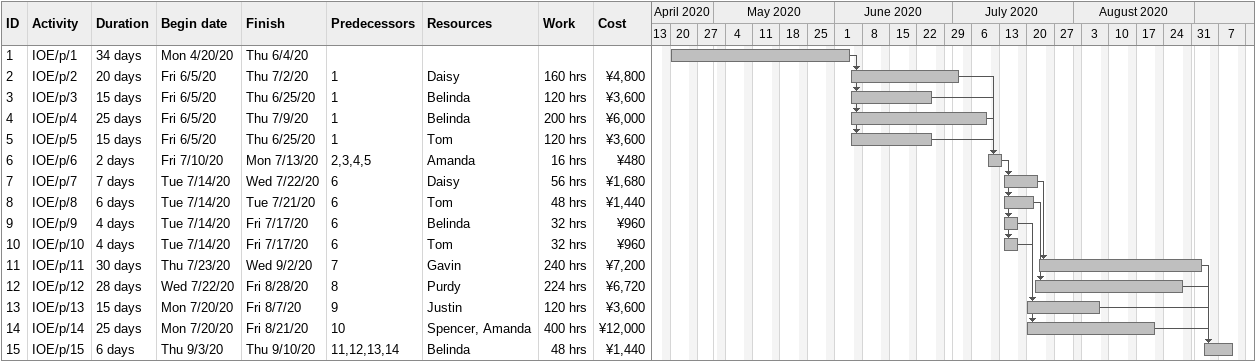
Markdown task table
| ID | Task | Duration | Start | Finish | Predecessors | Resources | Work (h) | Cost (¥) |
|---|---|---|---|---|---|---|---|---|
| 1 | IOE/p/1 | 34d | 2020-04-20 | 2020-06-04 |  |  |  |  |
| 2 | IOE/p/2 | 20d | 2020-06-05 | 2020-07-02 | 1 | Daisy | 160 | 4800 |
| 3 | IOE/p/3 | 15d | 2020-06-05 | 2020-06-25 | 1 | Belinda | 120 | 3600 |
| 4 | IOE/p/4 | 25d | 2020-06-05 | 2020-07-09 | 1 | Belinda | 200 | 6000 |
| 5 | IOE/p/5 | 15d | 2020-06-05 | 2020-06-25 | 1 | Tom | 120 | 3600 |
| 6 | IOE/p/6 | 2d | 2020-07-10 | 2020-07-13 | 2, 3, 4, 5 | Amanda | 16 | 480 |
| 7 | IOE/p/7 | 7d | 2020-07-14 | 2020-07-22 | 6 | Daisy | 56 | 1680 |
| 8 | IOE/p/8 | 6d | 2020-07-14 | 2020-07-21 | 6 | Tom | 48 | 1440 |
| 9 | IOE/p/9 | 4d | 2020-07-14 | 2020-07-17 | 6 | Belinda | 32 | 960 |
| 10 | IOE/p/10 | 4d | 2020-07-14 | 2020-07-17 | 6 | Tom | 32 | 960 |
| 11 | IOE/p/11 | 30d | 2020-07-23 | 2020-09-02 | 7 | Gavin | 240 | 7200 |
| 12 | IOE/p/12 | 28d | 2020-07-22 | 2020-08-28 | 8 | Purdy | 224 | 6720 |
| 13 | IOE/p/13 | 15d | 2020-07-20 | 2020-08-07 | 9 | Justin | 120 | 3600 |
| 14 | IOE/p/14 | 25d | 2020-07-20 | 2020-08-21 | 10 | Spencer, Amanda | 400 | 12000 |
| 15 | IOE/p/15 | 6d | 2020-09-03 | 2020-09-10 | 11, 12, 13, 14 | Belinda | 48 | 1440 |
